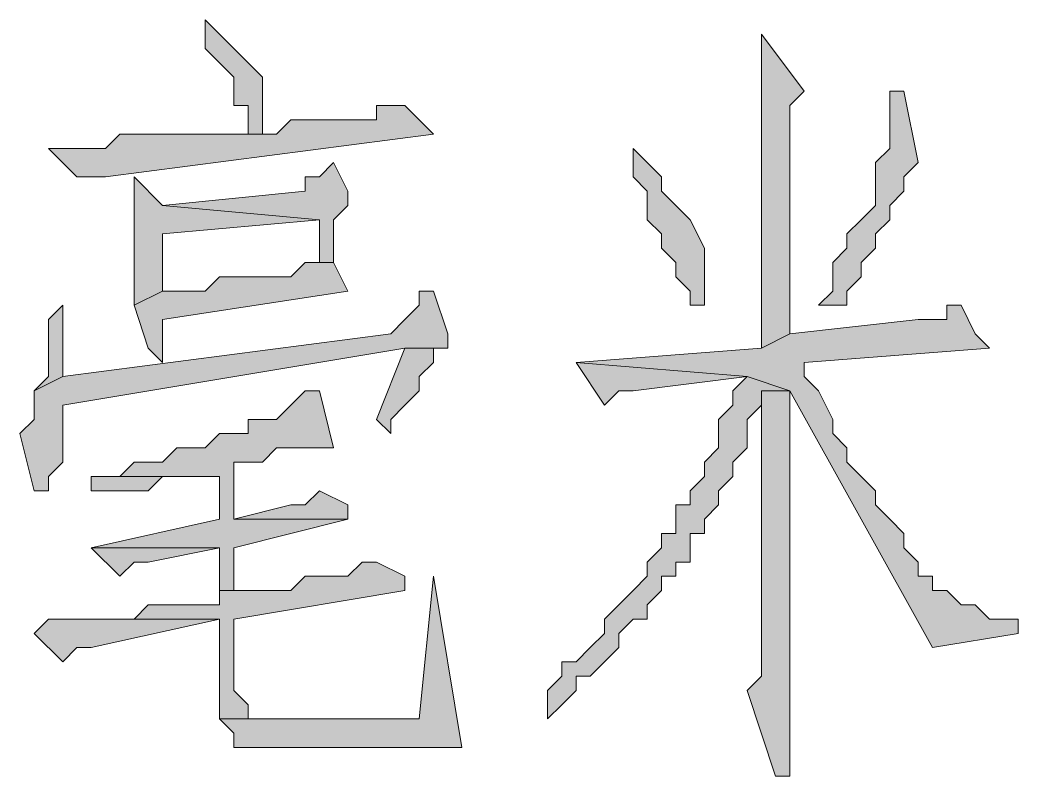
# Model space of a CAD drawing. Header units: millimetres. Extents: x 6 to 291, y 4 to 206.
# Drawn here: x 258.699 to 261.662, y 23.368 to 25.612 of the extents above; entities that cross this region are included whole.
import ezdxf

# ---------------------------------------------------------------- set-up
doc = ezdxf.new("R2010")
doc.units = ezdxf.units.MM
doc.layers.add('C00-00-00', color=7, linetype='Continuous')

msp = doc.modelspace()

# ---------------------------------------------------------------- hatches: boundary and pattern name
at = {"layer": 'C00-00-00'}
h = msp.add_hatch(color=256, dxfattribs=at)
h.dxf.hatch_style = 2
h.paths.add_polyline_path([(259.24934, 25.611663), (259.24934, 25.526997), (259.291674, 25.484663), (259.334007, 25.44233), (259.334007, 25.399997), (259.334007, 25.357663), (259.37634, 25.357663), (259.37634, 25.31533), (259.37634, 25.272997), (259.418674, 25.272997), (259.418674, 25.44233), (259.37634, 25.484663), (259.334007, 25.526997), (259.291674, 25.56933)])
h = msp.add_hatch(color=256, dxfattribs=at)
h.dxf.hatch_style = 2
h.paths.add_polyline_path([(260.900338, 25.569337), (260.900338, 25.527004), (260.900338, 25.48467), (260.900338, 25.442337), (260.900338, 24.638004), (260.985004, 24.680337), (260.985004, 24.72267), (260.985004, 25.315337), (260.985004, 25.35767), (261.027338, 25.400004)])
h = msp.add_hatch(color=256, dxfattribs=at)
h.dxf.hatch_style = 2
h.paths.add_polyline_path([(261.323665, 25.4), (261.281331, 25.4), (261.281331, 25.357666), (261.281331, 25.315333), (261.281331, 25.273), (261.281331, 25.230666), (261.238998, 25.188333), (261.238998, 25.146), (261.238998, 25.103666), (261.238998, 25.061333), (261.196665, 25.019), (261.154331, 24.976666), (261.154331, 24.934333), (261.111998, 24.892), (261.111998, 24.807333), (261.069665, 24.765), (261.111998, 24.765), (261.154331, 24.765), (261.154331, 24.807333), (261.196665, 24.849666), (261.196665, 24.892), (261.238998, 24.934333), (261.238998, 24.976666), (261.281331, 25.019), (261.281331, 25.061333), (261.323665, 25.103666), (261.323665, 25.146), (261.365998, 25.188333)])
h = msp.add_hatch(color=256, dxfattribs=at)
h.dxf.hatch_style = 2
h.paths.add_polyline_path([(259.842004, 25.357674), (259.799671, 25.357674), (259.757338, 25.357674), (259.757338, 25.31534), (259.630338, 25.31534), (259.503338, 25.31534), (259.461004, 25.273007), (259.291671, 25.273007), (259.249338, 25.273007), (259.164671, 25.273007), (259.122338, 25.273007), (258.995338, 25.273007), (258.953004, 25.230674), (258.826004, 25.230674), (258.783671, 25.230674), (258.868338, 25.146007), (258.953004, 25.146007), (259.926671, 25.273007), (259.884338, 25.31534)])
h = msp.add_hatch(color=256, dxfattribs=at)
h.dxf.hatch_style = 2
h.paths.add_polyline_path([(260.519337, 25.230663), (260.519337, 25.188329), (260.519337, 25.145996), (260.561671, 25.103663), (260.561671, 25.061329), (260.561671, 25.018996), (260.604004, 24.976663), (260.604004, 24.934329), (260.646337, 24.891996), (260.646337, 24.849663), (260.688671, 24.807329), (260.688671, 24.764996), (260.731004, 24.764996), (260.731004, 24.891996), (260.731004, 24.934329), (260.688671, 25.018996), (260.646337, 25.061329), (260.604004, 25.103663), (260.604004, 25.145996), (260.561671, 25.188329)])
h = msp.add_hatch(color=256, dxfattribs=at)
h.dxf.hatch_style = 2
h.paths.add_polyline_path([(259.630341, 25.188336), (259.588008, 25.146003), (259.545674, 25.146003), (259.545674, 25.10367), (259.122341, 25.061336), (259.588008, 25.019003), (259.588008, 24.892003), (259.630341, 24.892003), (259.630341, 25.019003), (259.672674, 25.061336), (259.672674, 25.10367)])
h = msp.add_hatch(color=256, dxfattribs=at)
h.dxf.hatch_style = 2
h.paths.add_polyline_path([(259.037661, 25.14601), (259.037661, 25.103677), (259.037661, 25.061343), (259.037661, 25.01901), (259.037661, 24.807343), (259.037661, 24.76501), (259.122328, 24.807343), (259.122328, 24.976677), (259.587994, 25.01901), (259.122328, 25.061343)])
h = msp.add_hatch(color=256, dxfattribs=at)
h.dxf.hatch_style = 2
h.paths.add_polyline_path([(259.630341, 24.892004), (259.588008, 24.892004), (259.545674, 24.892004), (259.503341, 24.849671), (259.418674, 24.849671), (259.376341, 24.849671), (259.291674, 24.849671), (259.249341, 24.807338), (259.164674, 24.807338), (259.122341, 24.807338), (259.037674, 24.765004), (259.080008, 24.638004), (259.122341, 24.595671), (259.122341, 24.722671), (259.672674, 24.807338)])
h = msp.add_hatch(color=256, dxfattribs=at)
h.dxf.hatch_style = 2
h.paths.add_polyline_path([(259.926673, 24.807336), (259.88434, 24.807336), (259.88434, 24.765002), (259.842006, 24.722669), (259.799673, 24.680336), (258.826006, 24.553336), (258.74134, 24.511002), (258.74134, 24.468669), (258.74134, 24.426336), (258.699006, 24.384002), (258.74134, 24.214669), (258.783673, 24.214669), (258.783673, 24.257002), (258.826006, 24.299336), (258.826006, 24.384002), (258.826006, 24.468669), (259.842006, 24.638002), (259.926673, 24.638002), (259.969006, 24.638002), (259.969006, 24.680336)])
h = msp.add_hatch(color=256, dxfattribs=at)
h.dxf.hatch_style = 2
h.paths.add_polyline_path([(258.825997, 24.76501), (258.783664, 24.722676), (258.783664, 24.680343), (258.783664, 24.595676), (258.783664, 24.553343), (258.741331, 24.51101), (258.825997, 24.553343)])
h = msp.add_hatch(color=256, dxfattribs=at)
h.dxf.hatch_style = 2
h.paths.add_polyline_path([(261.493002, 24.76501), (261.450669, 24.76501), (261.450669, 24.722676), (261.408335, 24.722676), (261.366002, 24.722676), (260.985002, 24.680343), (260.900335, 24.63801), (260.350002, 24.595676), (260.858002, 24.553343), (260.985002, 24.51101), (261.408335, 23.74901), (261.662335, 23.791343), (261.662335, 23.833676), (261.577669, 23.833676), (261.535335, 23.87601), (261.493002, 23.87601), (261.450669, 23.918343), (261.408335, 23.918343), (261.408335, 23.960676), (261.366002, 23.960676), (261.366002, 24.00301), (261.323669, 24.045343), (261.323669, 24.087676), (261.281335, 24.13001), (261.239002, 24.172343), (261.239002, 24.214676), (261.196669, 24.25701), (261.154335, 24.299343), (261.154335, 24.341676), (261.112002, 24.38401), (261.112002, 24.426343), (261.069669, 24.51101), (261.027335, 24.553343), (261.027335, 24.595676), (261.577669, 24.63801), (261.535335, 24.680343)])
h = msp.add_hatch(color=256, dxfattribs=at)
h.dxf.hatch_style = 2
h.paths.add_polyline_path([(259.926673, 24.637999), (259.842006, 24.637999), (259.75734, 24.426332), (259.799673, 24.383999), (259.799673, 24.426332), (259.842006, 24.468665), (259.88434, 24.510999), (259.88434, 24.553332), (259.926673, 24.595665)])
h = msp.add_hatch(color=256, dxfattribs=at)
h.dxf.hatch_style = 2
h.paths.add_polyline_path([(260.35, 24.595672), (260.434667, 24.468672), (260.477, 24.511006), (260.519333, 24.511006), (260.858, 24.553339)])
h = msp.add_hatch(color=256, dxfattribs=at)
h.dxf.hatch_style = 2
h.paths.add_polyline_path([(260.857996, 24.55333), (260.815662, 24.510997), (260.815662, 24.468663), (260.773329, 24.42633), (260.773329, 24.383997), (260.773329, 24.341663), (260.730996, 24.29933), (260.730996, 24.256997), (260.688662, 24.214663), (260.688662, 24.17233), (260.646329, 24.17233), (260.646329, 24.129997), (260.646329, 24.087663), (260.603996, 24.087663), (260.603996, 24.04533), (260.561662, 24.002997), (260.561662, 23.960663), (260.519329, 23.91833), (260.476996, 23.875997), (260.434662, 23.833663), (260.434662, 23.79133), (260.392329, 23.748997), (260.349996, 23.706663), (260.307662, 23.706663), (260.307662, 23.66433), (260.265329, 23.621997), (260.265329, 23.53733), (260.307662, 23.579663), (260.349996, 23.621997), (260.349996, 23.66433), (260.392329, 23.66433), (260.434662, 23.706663), (260.476996, 23.748997), (260.476996, 23.79133), (260.519329, 23.833663), (260.561662, 23.833663), (260.561662, 23.875997), (260.603996, 23.91833), (260.603996, 23.960663), (260.646329, 23.960663), (260.646329, 24.002997), (260.688662, 24.002997), (260.688662, 24.04533), (260.688662, 24.087663), (260.730996, 24.087663), (260.730996, 24.129997), (260.773329, 24.17233), (260.773329, 24.214663), (260.815662, 24.256997), (260.815662, 24.29933), (260.857996, 24.341663), (260.857996, 24.383997), (260.857996, 24.42633), (260.900329, 24.468663), (260.900329, 24.510997), (260.984996, 24.510997)])
h = msp.add_hatch(color=256, dxfattribs=at)
h.dxf.hatch_style = 2
h.paths.add_polyline_path([(259.545672, 24.511004), (259.503339, 24.46867), (259.461006, 24.426337), (259.418672, 24.426337), (259.376339, 24.426337), (259.376339, 24.384004), (259.334006, 24.384004), (259.291672, 24.384004), (259.249339, 24.34167), (259.207006, 24.34167), (259.164672, 24.34167), (259.122339, 24.299337), (259.080006, 24.299337), (259.037672, 24.299337), (258.995339, 24.257004), (259.291672, 24.257004), (259.291672, 24.130004), (258.910672, 24.045337), (259.291672, 24.045337), (259.291672, 23.918337), (259.334006, 23.918337), (259.334006, 24.045337), (259.672672, 24.130004), (259.334006, 24.130004), (259.334006, 24.299337), (259.376339, 24.299337), (259.418672, 24.299337), (259.461006, 24.34167), (259.503339, 24.34167), (259.545672, 24.34167), (259.630339, 24.34167), (259.588006, 24.511004)])
h = msp.add_hatch(color=256, dxfattribs=at)
h.dxf.hatch_style = 2
h.paths.add_polyline_path([(260.985006, 24.511004), (260.90034, 24.511004), (260.90034, 24.46867), (260.90034, 23.70667), (260.90034, 23.664337), (260.858006, 23.622004), (260.942673, 23.368004), (260.985006, 23.368004), (260.985006, 23.664337)])
h = msp.add_hatch(color=256, dxfattribs=at)
h.dxf.hatch_style = 2
h.paths.add_polyline_path([(258.995335, 24.256998), (258.953001, 24.256998), (258.910668, 24.256998), (258.910668, 24.214665), (258.953001, 24.214665), (258.995335, 24.214665), (259.080001, 24.214665), (259.122335, 24.256998), (259.164668, 24.256998), (259.207001, 24.256998), (259.291668, 24.256998)])
h = msp.add_hatch(color=256, dxfattribs=at)
h.dxf.hatch_style = 2
h.paths.add_polyline_path([(259.587999, 24.214672), (259.545665, 24.172338), (259.503332, 24.172338), (259.333999, 24.130005), (259.672665, 24.130005), (259.672665, 24.172338)])
h = msp.add_hatch(color=256, dxfattribs=at)
h.dxf.hatch_style = 2
h.paths.add_polyline_path([(258.910666, 24.045334), (258.995333, 23.960668), (259.037666, 24.003001), (259.079999, 24.003001), (259.291666, 24.045334)])
h = msp.add_hatch(color=256, dxfattribs=at)
h.dxf.hatch_style = 2
h.paths.add_polyline_path([(259.757336, 24.003008), (259.715003, 24.003008), (259.672669, 23.960675), (259.630336, 23.960675), (259.588003, 23.960675), (259.545669, 23.960675), (259.503336, 23.918342), (259.376336, 23.918342), (259.291669, 23.918342), (259.291669, 23.876008), (259.249336, 23.876008), (259.164669, 23.876008), (259.122336, 23.876008), (259.080003, 23.876008), (259.037669, 23.833675), (258.910669, 23.833675), (258.868336, 23.833675), (259.291669, 23.833675), (259.291669, 23.622008), (259.291669, 23.537342), (259.418669, 23.537342), (259.376336, 23.537342), (259.376336, 23.579675), (259.334003, 23.622008), (259.334003, 23.833675), (259.842003, 23.918342), (259.842003, 23.960675)])
h = msp.add_hatch(color=256, dxfattribs=at)
h.dxf.hatch_style = 2
h.paths.add_polyline_path([(259.926673, 23.960666), (259.88434, 23.537333), (259.799673, 23.537333), (259.75734, 23.537333), (259.291673, 23.537333), (259.334006, 23.494999), (259.334006, 23.452666), (259.37634, 23.452666), (259.418673, 23.452666), (259.799673, 23.452666), (259.842006, 23.452666), (259.88434, 23.452666), (260.01134, 23.452666)])
h = msp.add_hatch(color=256, dxfattribs=at)
h.dxf.hatch_style = 2
h.paths.add_polyline_path([(258.86834, 23.833671), (258.783673, 23.833671), (258.74134, 23.791338), (258.826006, 23.706671), (258.86834, 23.749004), (258.910673, 23.749004), (259.291673, 23.833671)])

# ---------------------------------------------------------------- linework, layer by layer
at = {"layer": 'C00-00-00', "lineweight": 13}
for points in [[(259.24934, 25.611663), (259.24934, 25.526997), (259.291674, 25.484663), (259.334007, 25.44233), (259.334007, 25.399997), (259.334007, 25.357663), (259.37634, 25.357663), (259.37634, 25.31533), (259.37634, 25.272997), (259.418674, 25.272997), (259.418674, 25.44233), (259.37634, 25.484663), (259.334007, 25.526997), (259.291674, 25.56933)], [(260.900338, 25.569337), (260.900338, 25.527004), (260.900338, 25.48467), (260.900338, 25.442337), (260.900338, 24.638004), (260.985004, 24.680337), (260.985004, 24.72267), (260.985004, 25.315337), (260.985004, 25.35767), (261.027338, 25.400004)], [(261.323665, 25.4), (261.281331, 25.4), (261.281331, 25.357666), (261.281331, 25.315333), (261.281331, 25.273), (261.281331, 25.230666), (261.238998, 25.188333), (261.238998, 25.146), (261.238998, 25.103666), (261.238998, 25.061333), (261.196665, 25.019), (261.154331, 24.976666), (261.154331, 24.934333), (261.111998, 24.892), (261.111998, 24.807333), (261.069665, 24.765), (261.111998, 24.765), (261.154331, 24.765), (261.154331, 24.807333), (261.196665, 24.849666), (261.196665, 24.892), (261.238998, 24.934333), (261.238998, 24.976666), (261.281331, 25.019), (261.281331, 25.061333), (261.323665, 25.103666), (261.323665, 25.146), (261.365998, 25.188333)], [(259.842004, 25.357674), (259.799671, 25.357674), (259.757338, 25.357674), (259.757338, 25.31534), (259.630338, 25.31534), (259.503338, 25.31534), (259.461004, 25.273007), (259.291671, 25.273007), (259.249338, 25.273007), (259.164671, 25.273007), (259.122338, 25.273007), (258.995338, 25.273007), (258.953004, 25.230674), (258.826004, 25.230674), (258.783671, 25.230674), (258.868338, 25.146007), (258.953004, 25.146007), (259.926671, 25.273007), (259.884338, 25.31534)], [(260.519337, 25.230663), (260.519337, 25.188329), (260.519337, 25.145996), (260.561671, 25.103663), (260.561671, 25.061329), (260.561671, 25.018996), (260.604004, 24.976663), (260.604004, 24.934329), (260.646337, 24.891996), (260.646337, 24.849663), (260.688671, 24.807329), (260.688671, 24.764996), (260.731004, 24.764996), (260.731004, 24.891996), (260.731004, 24.934329), (260.688671, 25.018996), (260.646337, 25.061329), (260.604004, 25.103663), (260.604004, 25.145996), (260.561671, 25.188329)], [(259.630341, 25.188336), (259.588008, 25.146003), (259.545674, 25.146003), (259.545674, 25.10367), (259.122341, 25.061336), (259.588008, 25.019003), (259.588008, 24.892003), (259.630341, 24.892003), (259.630341, 25.019003), (259.672674, 25.061336), (259.672674, 25.10367)], [(259.037661, 25.14601), (259.037661, 25.103677), (259.037661, 25.061343), (259.037661, 25.01901), (259.037661, 24.807343), (259.037661, 24.76501), (259.122328, 24.807343), (259.122328, 24.976677), (259.587994, 25.01901), (259.122328, 25.061343)], [(259.630341, 24.892004), (259.588008, 24.892004), (259.545674, 24.892004), (259.503341, 24.849671), (259.418674, 24.849671), (259.376341, 24.849671), (259.291674, 24.849671), (259.249341, 24.807338), (259.164674, 24.807338), (259.122341, 24.807338), (259.037674, 24.765004), (259.080008, 24.638004), (259.122341, 24.595671), (259.122341, 24.722671), (259.672674, 24.807338)], [(259.926673, 24.807336), (259.88434, 24.807336), (259.88434, 24.765002), (259.842006, 24.722669), (259.799673, 24.680336), (258.826006, 24.553336), (258.74134, 24.511002), (258.74134, 24.468669), (258.74134, 24.426336), (258.699006, 24.384002), (258.74134, 24.214669), (258.783673, 24.214669), (258.783673, 24.257002), (258.826006, 24.299336), (258.826006, 24.384002), (258.826006, 24.468669), (259.842006, 24.638002), (259.926673, 24.638002), (259.969006, 24.638002), (259.969006, 24.680336)], [(258.825997, 24.76501), (258.783664, 24.722676), (258.783664, 24.680343), (258.783664, 24.595676), (258.783664, 24.553343), (258.741331, 24.51101), (258.825997, 24.553343)], [(261.493002, 24.76501), (261.450669, 24.76501), (261.450669, 24.722676), (261.408335, 24.722676), (261.366002, 24.722676), (260.985002, 24.680343), (260.900335, 24.63801), (260.350002, 24.595676), (260.858002, 24.553343), (260.985002, 24.51101), (261.408335, 23.74901), (261.662335, 23.791343), (261.662335, 23.833676), (261.577669, 23.833676), (261.535335, 23.87601), (261.493002, 23.87601), (261.450669, 23.918343), (261.408335, 23.918343), (261.408335, 23.960676), (261.366002, 23.960676), (261.366002, 24.00301), (261.323669, 24.045343), (261.323669, 24.087676), (261.281335, 24.13001), (261.239002, 24.172343), (261.239002, 24.214676), (261.196669, 24.25701), (261.154335, 24.299343), (261.154335, 24.341676), (261.112002, 24.38401), (261.112002, 24.426343), (261.069669, 24.51101), (261.027335, 24.553343), (261.027335, 24.595676), (261.577669, 24.63801), (261.535335, 24.680343)], [(259.926673, 24.637999), (259.842006, 24.637999), (259.75734, 24.426332), (259.799673, 24.383999), (259.799673, 24.426332), (259.842006, 24.468665), (259.88434, 24.510999), (259.88434, 24.553332), (259.926673, 24.595665)], [(260.35, 24.595672), (260.434667, 24.468672), (260.477, 24.511006), (260.519333, 24.511006), (260.858, 24.553339)], [(260.857996, 24.55333), (260.815662, 24.510997), (260.815662, 24.468663), (260.773329, 24.42633), (260.773329, 24.383997), (260.773329, 24.341663), (260.730996, 24.29933), (260.730996, 24.256997), (260.688662, 24.214663), (260.688662, 24.17233), (260.646329, 24.17233), (260.646329, 24.129997), (260.646329, 24.087663), (260.603996, 24.087663), (260.603996, 24.04533), (260.561662, 24.002997), (260.561662, 23.960663), (260.519329, 23.91833), (260.476996, 23.875997), (260.434662, 23.833663), (260.434662, 23.79133), (260.392329, 23.748997), (260.349996, 23.706663), (260.307662, 23.706663), (260.307662, 23.66433), (260.265329, 23.621997), (260.265329, 23.53733), (260.307662, 23.579663), (260.349996, 23.621997), (260.349996, 23.66433), (260.392329, 23.66433), (260.434662, 23.706663), (260.476996, 23.748997), (260.476996, 23.79133), (260.519329, 23.833663), (260.561662, 23.833663), (260.561662, 23.875997), (260.603996, 23.91833), (260.603996, 23.960663), (260.646329, 23.960663), (260.646329, 24.002997), (260.688662, 24.002997), (260.688662, 24.04533), (260.688662, 24.087663), (260.730996, 24.087663), (260.730996, 24.129997), (260.773329, 24.17233), (260.773329, 24.214663), (260.815662, 24.256997), (260.815662, 24.29933), (260.857996, 24.341663), (260.857996, 24.383997), (260.857996, 24.42633), (260.900329, 24.468663), (260.900329, 24.510997), (260.984996, 24.510997)], [(259.545672, 24.511004), (259.503339, 24.46867), (259.461006, 24.426337), (259.418672, 24.426337), (259.376339, 24.426337), (259.376339, 24.384004), (259.334006, 24.384004), (259.291672, 24.384004), (259.249339, 24.34167), (259.207006, 24.34167), (259.164672, 24.34167), (259.122339, 24.299337), (259.080006, 24.299337), (259.037672, 24.299337), (258.995339, 24.257004), (259.291672, 24.257004), (259.291672, 24.130004), (258.910672, 24.045337), (259.291672, 24.045337), (259.291672, 23.918337), (259.334006, 23.918337), (259.334006, 24.045337), (259.672672, 24.130004), (259.334006, 24.130004), (259.334006, 24.299337), (259.376339, 24.299337), (259.418672, 24.299337), (259.461006, 24.34167), (259.503339, 24.34167), (259.545672, 24.34167), (259.630339, 24.34167), (259.588006, 24.511004)], [(260.985006, 24.511004), (260.90034, 24.511004), (260.90034, 24.46867), (260.90034, 23.70667), (260.90034, 23.664337), (260.858006, 23.622004), (260.942673, 23.368004), (260.985006, 23.368004), (260.985006, 23.664337)], [(258.995335, 24.256998), (258.953001, 24.256998), (258.910668, 24.256998), (258.910668, 24.214665), (258.953001, 24.214665), (258.995335, 24.214665), (259.080001, 24.214665), (259.122335, 24.256998), (259.164668, 24.256998), (259.207001, 24.256998), (259.291668, 24.256998)], [(259.587999, 24.214672), (259.545665, 24.172338), (259.503332, 24.172338), (259.333999, 24.130005), (259.672665, 24.130005), (259.672665, 24.172338)], [(258.910666, 24.045334), (258.995333, 23.960668), (259.037666, 24.003001), (259.079999, 24.003001), (259.291666, 24.045334)], [(259.757336, 24.003008), (259.715003, 24.003008), (259.672669, 23.960675), (259.630336, 23.960675), (259.588003, 23.960675), (259.545669, 23.960675), (259.503336, 23.918342), (259.376336, 23.918342), (259.291669, 23.918342), (259.291669, 23.876008), (259.249336, 23.876008), (259.164669, 23.876008), (259.122336, 23.876008), (259.080003, 23.876008), (259.037669, 23.833675), (258.910669, 23.833675), (258.868336, 23.833675), (259.291669, 23.833675), (259.291669, 23.622008), (259.291669, 23.537342), (259.418669, 23.537342), (259.376336, 23.537342), (259.376336, 23.579675), (259.334003, 23.622008), (259.334003, 23.833675), (259.842003, 23.918342), (259.842003, 23.960675)], [(259.926673, 23.960666), (259.88434, 23.537333), (259.799673, 23.537333), (259.75734, 23.537333), (259.291673, 23.537333), (259.334006, 23.494999), (259.334006, 23.452666), (259.37634, 23.452666), (259.418673, 23.452666), (259.799673, 23.452666), (259.842006, 23.452666), (259.88434, 23.452666), (260.01134, 23.452666)], [(258.86834, 23.833671), (258.783673, 23.833671), (258.74134, 23.791338), (258.826006, 23.706671), (258.86834, 23.749004), (258.910673, 23.749004), (259.291673, 23.833671)]]:
    msp.add_lwpolyline(points, close=True, dxfattribs=at)

doc.saveas('drawing.dxf')
